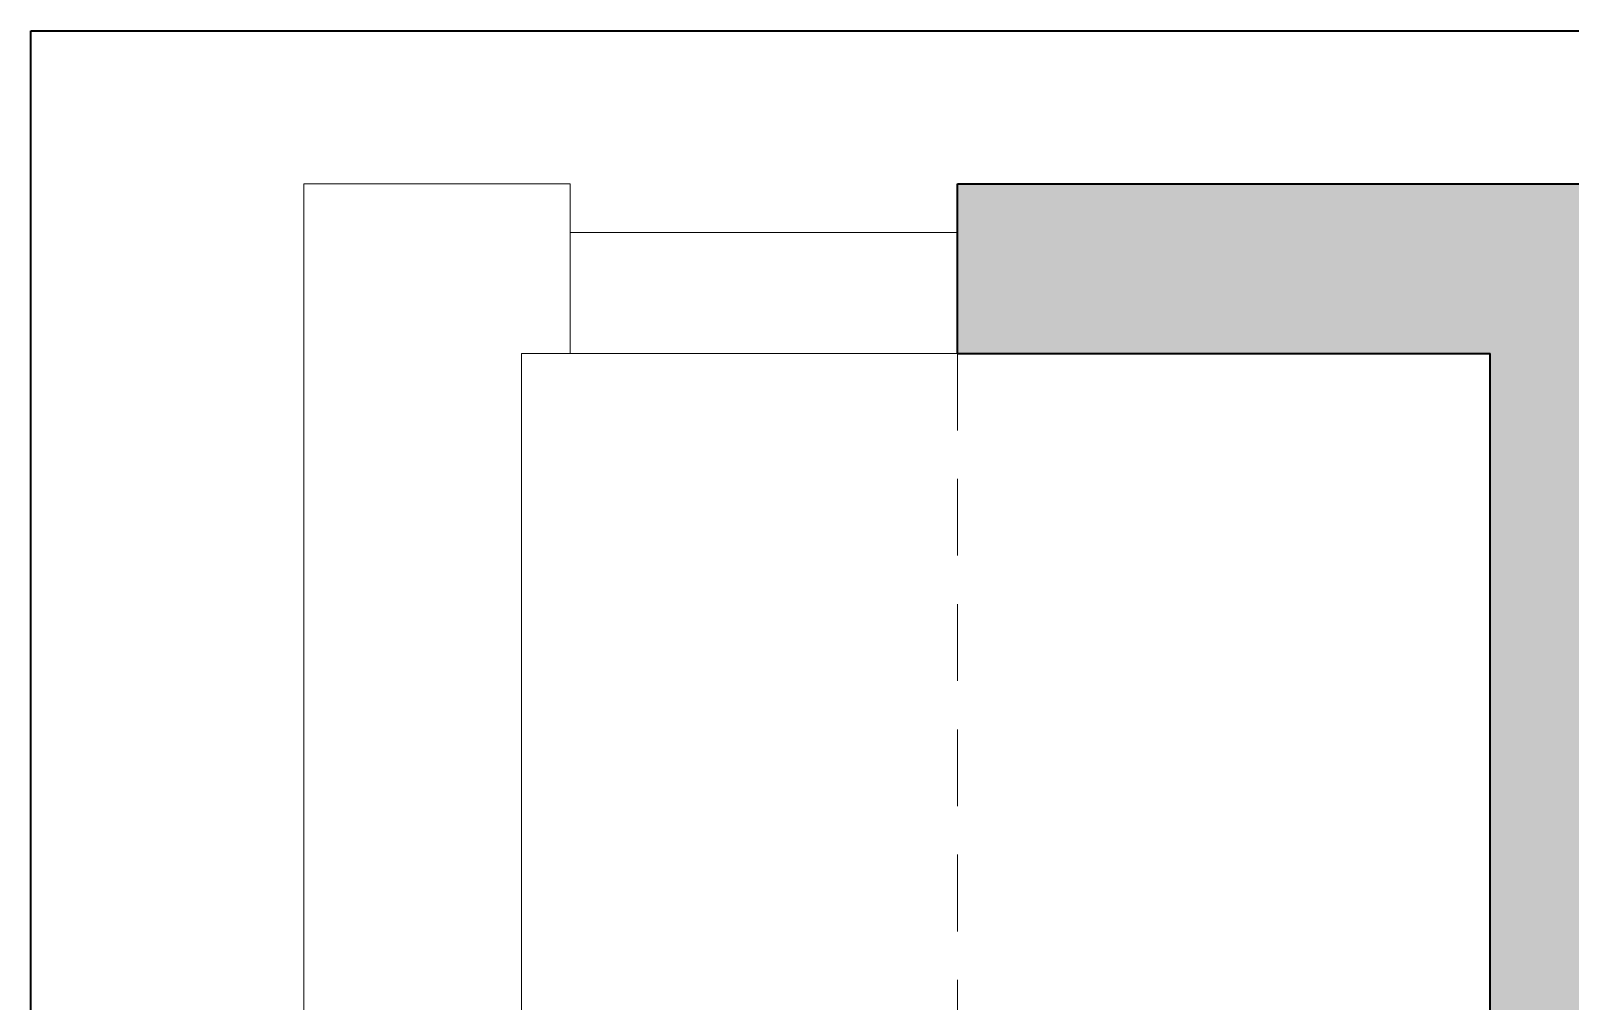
# Model space of a CAD drawing. Header units: millimetres. Extents: x 898 to 1196, y 229 to 443.
# Drawn here: x 1156.7 to 1159.879, y 353.146 to 355.15 of the extents above; entities that cross this region are included whole.
import ezdxf

# ---------------------------------------------------------------- set-up
doc = ezdxf.new("R2010")
doc.units = ezdxf.units.MM
doc.linetypes.add('HIDDEN2', pattern=[4.7625, 3.175, -1.5875])
for name, color, linetype, lineweight in [('p allége', 1, 'Continuous', 20), ('p caché', 3, 'HIDDEN2', 20), ('p hachure', 253, 'Continuous', 15), ('p mur', 7, 'Continuous', 40)]:
    doc.layers.add(name, color=color, linetype=linetype, lineweight=lineweight)

msp = doc.modelspace()

# ---------------------------------------------------------------- hatches: boundary and pattern name
at = {"layer": 'p hachure', "transparency": 33554559}
h = msp.add_hatch(color=256, dxfattribs=at)
h.dxf.hatch_style = 1
h.paths.add_polyline_path([(1158.6135, 354.4836), (1158.6135, 354.8336), (1161.8135, 354.8336), (1161.8135, 354.6836), (1161.7635, 354.6836), (1161.7635, 354.6336), (1161.8135, 354.6336), (1161.8135, 352.5336), (1161.2635, 352.5336), (1161.2635, 352.7836), (1161.5635, 352.7836), (1161.5635, 354.3836), (1159.9635, 354.3836), (1159.9635, 352.7836), (1160.2635, 352.7836), (1160.2635, 352.5336), (1160.0635, 352.5336), (1160.0635, 351.1835), (1159.7135, 351.1835), (1159.7135, 351.2835), (1159.5135, 351.2835), (1159.5135, 351.5336), (1159.9635, 351.5336), (1159.9635, 352.2336), (1159.7135, 352.2336), (1159.7135, 354.4836)])

# ---------------------------------------------------------------- linework, layer by layer
at = {"layer": 'p allége'}
for p, q in [((1157.2635, 352.2336), (1157.2635, 354.8336)), ((1157.2635, 354.8336), (1157.8135, 354.8336)), ((1157.8135, 354.4836), (1157.8135, 354.8336)), ((1158.6135, 354.7336), (1157.8135, 354.7336)), ((1157.7135, 352.2336), (1157.7135, 354.4836)), ((1157.7135, 354.4836), (1157.8135, 354.4836)), ((1157.8135, 354.4836), (1158.6135, 354.4836))]:
    msp.add_line(p, q, dxfattribs=at)
at = {"layer": 'p caché', "ltscale": 0.05}
msp.add_line((1158.6135, 354.4836), (1158.6135, 351.5336), dxfattribs=at)
at = {"layer": 'p mur'}
for p, q in [((1158.6135, 354.8336), (1161.8135, 354.8336)), ((1158.6135, 354.4836), (1158.6135, 354.8336)), ((1158.6135, 354.4836), (1159.7135, 354.4836)), ((1159.7135, 352.2336), (1159.7135, 354.4836))]:
    msp.add_line(p, q, dxfattribs=at)
msp.add_lwpolyline([(1156.7, 355.15), (1174.15, 355.15), (1174.15, 337.05), (1156.7, 337.05)], close=True, dxfattribs=at)

doc.saveas('drawing.dxf')
